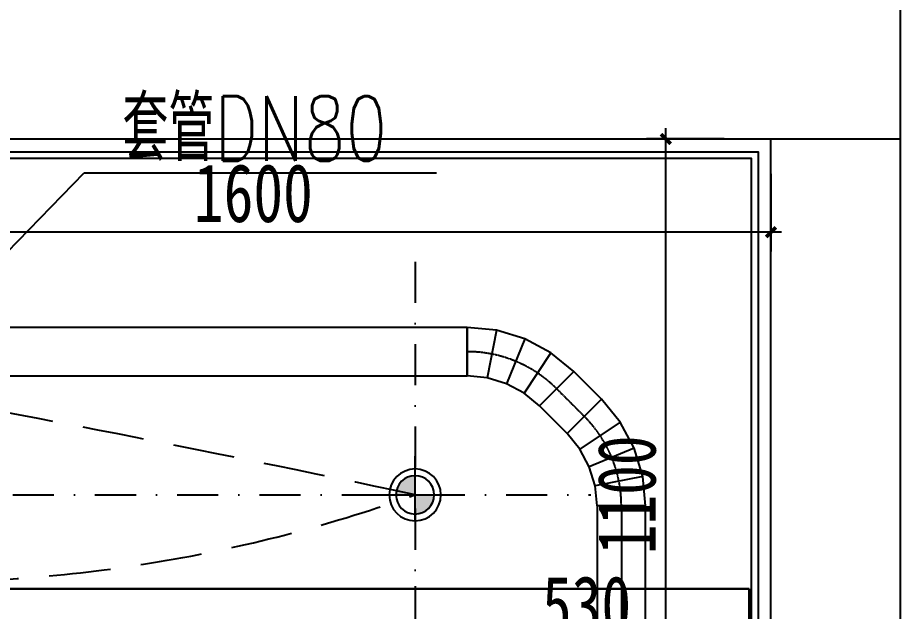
# Model space of a CAD drawing. Header units: millimetres. Extents: x -297 to 39764, y -29258 to 20315.
# Drawn here: x 18598 to 19962, y -22272 to -21355 of the extents above; entities that cross this region are included whole.
import ezdxf

# ---------------------------------------------------------------- set-up
doc = ezdxf.new("R2010")
doc.units = ezdxf.units.MM
for name, pattern in [('CENTER2', [1.125, 0.75, -0.125, 0.125, -0.125]), ('DASHDOT2', [12.7, 6.35, -3.175, 0, -3.175]), ('HIDDEN', [9.525, 6.35, -3.175])]:
    doc.linetypes.add(name, pattern=pattern)
doc.layers.get('Defpoints').update_dxf_attribs({"color": 250})
for name, color, linetype in [('.P-墙体尺寸标注', 252, 'Continuous'), ('.p-灯具连线', 6, 'Continuous'), ('.P-装饰轮廓', 180, 'Continuous'), ('.PC-天花灯具', 203, 'Continuous'), ('.PC-天花造型', 163, 'Continuous'), ('.PC-灯具尺寸标注', 252, 'Continuous'), ('.PC-综合天花虚线层', 14, 'DASHDOT2'), ('.ZT-空调.检修口', 52, 'Continuous'), ('0-设备', 1, 'Continuous'), ('A-Wall', 2, 'Continuous'), ('DUCT-新风中心线', 5, 'CENTER2'), ('DUCT-新风管', 3, 'Continuous'), ('DUCT-新风管端线', 2, 'Continuous')]:
    doc.layers.add(name, color=color, linetype=linetype)
doc.layers.add('ACS_DLJ_QYG', color=1, linetype='Continuous', lineweight=30)
doc.styles.add('GOA_01_thin_0.75', font='romans.shx', dxfattribs={"width": 0.75, "bigfont": 'hzdx.shx'})
doc.styles.add('文字样式', font='', dxfattribs={"width": 0.75})
doc.styles.get('文字样式').set_extended_font_data('SimSun')
doc.dimstyles.new('西安1-40（内部尺寸）', dxfattribs={"dimscale": 30, "dimtxt": 3, "dimasz": 0.5, "dimexe": 1, "dimexo": 1, "dimgap": 0.5, "dimtad": 1, "dimdec": 0, "dimrnd": 5, "dimtxsty": '文字样式', "dimblk": 'ARCHTICK', "dimcen": 1, "dimdle": 0.55, "dimclrd": 252, "dimclre": 252, "dimclrt": 30, "dimadec": 0, "dimazin": 0, "dimtfac": 1, "dimtdec": 0, "dimtix": 1, "dimtmove": 2, "dimatfit": 3, "dimfxl": 5, "dimfxlon": 1, "dimarcsym": 0})

# ---------------------------------------------------------------- blocks, each defined once
blk = doc.blocks.new('防眩光射灯')
h = blk.add_hatch(color=256)
h.dxf.hatch_style = 1
h.paths.add_polyline_path([(29.6, 0, 0.414214), (0, 29.6), (0, 0)])
h.paths.add_polyline_path([(0, 0), (-29.6, 0, 0.414214), (0, -29.6)])
for p, q in [((0, 40), (0, -60)), ((-60, 0), (60, 0))]:
    blk.add_line(p, q)
blk.add_lwpolyline([(0, 112, 0, 50, 0), (0, 87.2, 0, 0, 0), (0, 40, 0, 0, 0)], format="xyseb")
blk.add_circle((0, 0), 40)
at = {"color": 250}
blk.add_circle((0, 0), 29.6, dxfattribs=at)
blk = doc.blocks.new('retrrrrrrrr')
at = {"layer": '0-设备', "color": 250}
for p, q in [((-80825.96866, 13112.57857, 3000), (-80566.68921, 13378.78637, 3000)), ((-80566.68921, 13378.78637, 3000), (-80022.16451, 13378.78637, 3000))]:
    blk.add_line(p, q, dxfattribs=at)
at = {"layer": 'ACS_DLJ_QYG', "color": 250}
for p, q in [((-83056.56299, 12736.13771), (-79539.27202, 12736.13771)), ((-79539.27202, 12736.13771), (-79539.27202, 11782.03994))]:
    blk.add_line(p, q, dxfattribs=at)
at = {"layer": 'DUCT-新风中心线', "color": 250}
for p, q in [((-79974.85105, 13102.40174), (-79974.95105, 13102.40174)), ((-79836.56271, 13045.07941), (-79836.63342, 13045.15012)), ((-79836.56271, 13045.07941), (-79793.95123, 13002.46793)), ((-79793.88052, 13002.39722), (-79793.95123, 13002.46793)), ((-79736.6289, 12864.07958), (-79736.6289, 12864.17958)), ((-79736.6289, 12864.07958), (-79736.6289, 11642.70853))]:
    blk.add_line(p, q, dxfattribs=at)
for centre, start, end in [((-79974.85105, 12906.93248), 45, 90), ((-79932.09815, 12864.17958), 360, 45)]:
    blk.add_arc(centre, 195.46926, start, end, dxfattribs=at)
at = {"layer": 'DUCT-新风管', "color": 250}
for p, q in [((-79974.95105, 13139.90174), (-83461.28, 13139.90174)), ((-79974.85105, 13139.90174), (-79974.95105, 13139.90174)), ((-79929.40101, 13135.4253), (-79974.85105, 13139.90174)), ((-79885.69758, 13122.16801), (-79929.40101, 13135.4253)), ((-79845.42027, 13100.63934), (-79885.69758, 13122.16801)), ((-79810.11691, 13071.66663), (-79845.42027, 13100.63934)), ((-79810.0462, 13071.59591), (-79810.11691, 13071.66663)), ((-79767.43472, 13028.98443), (-79810.0462, 13071.59591)), ((-83461.28, 13064.90174), (-79974.95105, 13064.90174)), ((-79974.85105, 13064.90174), (-79974.95105, 13064.90174)), ((-79944.03278, 13061.86641), (-79974.85105, 13064.90174)), ((-79914.39884, 13052.87705), (-79944.03278, 13061.86641)), ((-79887.08804, 13038.27912), (-79914.39884, 13052.87705)), ((-79863.14992, 13018.63362), (-79887.08804, 13038.27912)), ((-79863.07921, 13018.56291), (-79863.14992, 13018.63362)), ((-79863.07921, 13018.56291), (-79820.46773, 12975.95143)), ((-79767.36401, 13028.91372), (-79767.43472, 13028.98443)), ((-79738.3913, 12993.61037), (-79767.36401, 13028.91372)), ((-79716.86262, 12953.33306), (-79738.3913, 12993.61037)), ((-79820.39702, 12975.88072), (-79820.46773, 12975.95143)), ((-79800.75152, 12951.9426), (-79820.39702, 12975.88072)), ((-79786.15359, 12924.6318), (-79800.75152, 12951.9426)), ((-79703.60533, 12909.62963), (-79716.86262, 12953.33306)), ((-79777.16423, 12894.99786), (-79786.15359, 12924.6318)), ((-79699.1289, 12864.17958), (-79703.60533, 12909.62963)), ((-79774.1289, 12864.17958), (-79777.16423, 12894.99786)), ((-79774.1289, 12864.07958), (-79774.1289, 12864.17958)), ((-79774.1289, 12864.07958), (-79774.1289, 11642.70853)), ((-79699.1289, 12864.07958), (-79699.1289, 12864.17958)), ((-79699.1289, 11642.70853), (-79699.1289, 12864.07958))]:
    blk.add_line(p, q, dxfattribs=at)
at = {"layer": 'DUCT-新风管端线', "color": 250}
for p, q in [((-79974.95105, 13139.90174), (-79974.95105, 13064.90174)), ((-79974.95105, 13064.90174), (-79974.95105, 13139.90174)), ((-79929.40101, 13135.4253), (-79944.03278, 13061.86641)), ((-79885.69758, 13122.16801), (-79914.39884, 13052.87705)), ((-79845.42027, 13100.63934), (-79887.08804, 13038.27912)), ((-79810.0462, 13071.59591), (-79863.07921, 13018.56291)), ((-79810.0462, 13071.59591), (-79863.07921, 13018.56291)), ((-79820.46773, 12975.95143), (-79767.43472, 13028.98443)), ((-79767.43472, 13028.98443), (-79820.46773, 12975.95143)), ((-79738.3913, 12993.61037), (-79800.75152, 12951.9426)), ((-79716.86262, 12953.33306), (-79786.15359, 12924.6318)), ((-79703.60533, 12909.62963), (-79777.16423, 12894.99786)), ((-79699.1289, 12864.07958), (-79774.1289, 12864.07958)), ((-79699.1289, 12864.07958), (-79774.1289, 12864.07958))]:
    blk.add_line(p, q, dxfattribs=at)
at = {"layer": '0-设备', "color": 250, "insert": (-80507.93389, 13497.13502, 3000), "char_height": 100, "width": 597.1388019, "attachment_point": 1, "style": 'GOA_01_thin_0.75'}
blk.add_mtext('套管DN80', dxfattribs=at)
blk = doc.blocks.new('_ArchTick')
at = {"color": 0, "linetype": 'ByBlock', "const_width": 0.4}
blk.add_lwpolyline([(-0.5, -0.5), (0.5, 0.5)], dxfattribs=at)
blk = doc.blocks.new('*D684')
at = {"layer": '.P-墙体尺寸标注', "color": 252, "linetype": 'ByBlock', "lineweight": -2, "transparency": 16777216}
for p, q in [((19599.4, -22658.6), (19599.4, -21525.6)), ((19689.4, -21542.1), (19569.4, -21542.1)), ((19689.4, -22642.1), (19569.4, -22642.1))]:
    blk.add_line(p, q, dxfattribs=at)
at = {"layer": 'Defpoints', "color": 0, "linetype": 'ByBlock', "transparency": 16777216}
for p in [(19599.4, -21542.1), (19761.9, -21542.1), (19761.9, -22642.1)]:
    blk.add_point(p, dxfattribs=at)
at = {"layer": '.P-墙体尺寸标注', "color": 252, "linetype": 'ByBlock', "lineweight": -2, "transparency": 16777216, "xscale": 15, "yscale": 15, "zscale": 15}
for p, rotation in [((19599.4, -21542.1), 90), ((19599.4, -22642.1), 270)]:
    blk.add_blockref('_ArchTick', p, dxfattribs=dict(at, rotation=rotation))
at = {"layer": '.P-墙体尺寸标注', "color": 30, "linetype": 'ByBlock', "transparency": 16777216, "insert": (19539.4, -22092.1), "char_height": 90, "attachment_point": 5, "rotation": 90, "style": '文字样式'}
blk.add_mtext('1100', dxfattribs=at)
blk = doc.blocks.new('*D685')
at = {"layer": '.P-墙体尺寸标注', "color": 252, "linetype": 'ByBlock', "lineweight": -2, "transparency": 16777216}
for p, q in [((18161.9, -21596.2), (18161.9, -21716.2)), ((19761.9, -21596.2), (19761.9, -21716.2)), ((19778.4, -21686.2), (18145.4, -21686.2))]:
    blk.add_line(p, q, dxfattribs=at)
at = {"layer": 'Defpoints', "color": 0, "linetype": 'ByBlock', "transparency": 16777216}
for p in [(18161.9, -21542.1), (19761.9, -21542.1), (18161.9, -21686.2)]:
    blk.add_point(p, dxfattribs=at)
at = {"layer": '.P-墙体尺寸标注', "color": 252, "linetype": 'ByBlock', "lineweight": -2, "transparency": 16777216, "xscale": 15, "yscale": 15, "zscale": 15, "rotation": 180}
blk.add_blockref('_ArchTick', (18161.9, -21686.2), dxfattribs=at)
at = {"layer": '.P-墙体尺寸标注', "color": 252, "linetype": 'ByBlock', "lineweight": -2, "transparency": 16777216, "xscale": 15, "yscale": 15, "zscale": 15}
blk.add_blockref('_ArchTick', (19761.9, -21686.2), dxfattribs=at)
at = {"layer": '.P-墙体尺寸标注', "color": 30, "linetype": 'ByBlock', "transparency": 16777216, "insert": (18961.9, -21626.2), "char_height": 90, "attachment_point": 5, "style": '文字样式'}
blk.add_mtext('1600', dxfattribs=at)
blk = doc.blocks.new('*D910')
at = {"layer": '.PC-灯具尺寸标注', "color": 252, "linetype": 'ByBlock', "lineweight": -2, "transparency": 16777216}
for p, q in [((17661.9, -22233), (17661.9, -22353)), ((19211.9, -22233), (19211.9, -22353)), ((17645.4, -22323), (19228.4, -22323))]:
    blk.add_line(p, q, dxfattribs=at)
at = {"layer": 'Defpoints', "color": 0, "linetype": 'ByBlock', "transparency": 16777216}
for p in [(17661.9, -22092.1), (19211.9, -22092.1), (19211.9, -22323)]:
    blk.add_point(p, dxfattribs=at)
at = {"layer": '.PC-灯具尺寸标注', "color": 252, "linetype": 'ByBlock', "lineweight": -2, "transparency": 16777216, "xscale": 15, "yscale": 15, "zscale": 15, "rotation": 180}
blk.add_blockref('_ArchTick', (17661.9, -22323), dxfattribs=at)
at = {"layer": '.PC-灯具尺寸标注', "color": 252, "linetype": 'ByBlock', "lineweight": -2, "transparency": 16777216, "xscale": 15, "yscale": 15, "zscale": 15}
blk.add_blockref('_ArchTick', (19211.9, -22323), dxfattribs=at)
at = {"layer": '.PC-灯具尺寸标注', "color": 30, "linetype": 'ByBlock', "transparency": 16777216, "insert": (18436.9, -22263), "char_height": 90, "attachment_point": 5, "style": '文字样式'}
blk.add_mtext('1550', dxfattribs=at)
blk = doc.blocks.new('*D1057')
at = {"layer": '.PC-灯具尺寸标注', "color": 252, "linetype": 'ByBlock', "lineweight": -2, "transparency": 16777216}
for p, q in [((19211.9, -22233), (19211.9, -22353)), ((19741.9, -22233), (19741.9, -22353)), ((19195.4, -22323), (19758.4, -22323))]:
    blk.add_line(p, q, dxfattribs=at)
at = {"layer": 'Defpoints', "color": 0, "linetype": 'ByBlock', "transparency": 16777216}
for p in [(19211.9, -22092.1), (19741.9, -22092.1), (19741.9, -22323)]:
    blk.add_point(p, dxfattribs=at)
at = {"layer": '.PC-灯具尺寸标注', "color": 252, "linetype": 'ByBlock', "lineweight": -2, "transparency": 16777216, "xscale": 15, "yscale": 15, "zscale": 15, "rotation": 180}
blk.add_blockref('_ArchTick', (19211.9, -22323), dxfattribs=at)
at = {"layer": '.PC-灯具尺寸标注', "color": 252, "linetype": 'ByBlock', "lineweight": -2, "transparency": 16777216, "xscale": 15, "yscale": 15, "zscale": 15}
blk.add_blockref('_ArchTick', (19741.9, -22323), dxfattribs=at)
at = {"layer": '.PC-灯具尺寸标注', "color": 30, "linetype": 'ByBlock', "transparency": 16777216, "insert": (19476.9, -22263), "char_height": 90, "attachment_point": 5, "style": '文字样式'}
blk.add_mtext('530', dxfattribs=at)

msp = doc.modelspace()

# ---------------------------------------------------------------- linework, layer by layer
at = {"layer": '.p-灯具连线', "color": 6, "linetype": 'HIDDEN', "ltscale": 15, "elevation": 0}
for points in [[(19211.9, -22092.1, 0.071517), (11259.4, -21554.7)], [(19211.9, -22092.1, -0.173887), (17661.9, -22092.1, -0.205489), (17076.3, -22249.2)]]:
    msp.add_lwpolyline(points, format="xyb", dxfattribs=at)
at = {"layer": '.P-装饰轮廓'}
msp.add_lwpolyline([(18161.9, -21562.1), (19741.9, -21562.1), (19741.9, -22622.1), (19661.9, -22622.1)], dxfattribs=at)
at = {"layer": '.PC-天花造型'}
msp.add_lwpolyline([(16631.9, -26172.1), (16631.9, -22612.1), (16791.9, -22612.1), (16791.9, -22962.1), (18531.9, -22962.1), (18531.9, -22612.1), (19731.9, -22612.1), (19731.9, -21572.1), (15631.9, -21572.1), (15631.9, -18672.1), (11931.9, -18672.1), (11931.9, -18512.1), (12581.9, -18512.1), (12581.9, -17572.1), (10891.9, -17572.1), (10891.9, -26172.1)], dxfattribs=at)
at = {"layer": '.PC-综合天花虚线层', "linetype": 'DASHDOT2', "ltscale": 10}
for p, q in [((19211.9, -21732), (19211.9, -22937.9)), ((10964, -22092.1), (19483.6, -22092.1))]:
    msp.add_line(p, q, dxfattribs=at)
at = {"layer": 'A-Wall', "color": 7}
for p, q in [((19961.9, -27042.1), (19961.9, -20092.1)), ((18161.9, -21542.1), (19961.9, -21542.1)), ((18161.9, -21542.1), (19961.9, -21542.1)), ((19761.9, -22642.1), (19761.9, -21542.1))]:
    msp.add_line(p, q, dxfattribs=at)

# ---------------------------------------------------------------- block references
at = {"layer": '.PC-天花灯具', "xscale": -1, "rotation": 179.9999999677535}
msp.add_blockref('防眩光射灯', (19211.9, -22092.1, 0), dxfattribs=at)
at = {"layer": '.ZT-空调.检修口', "color": 0}
msp.add_blockref('retrrrrrrrr', (99267.3, -34973.2), dxfattribs=at)

# ---------------------------------------------------------------- dimensions: what is measured, and where the dimension line sits
at = {"layer": '.P-墙体尺寸标注', "color": 1, "linetype": 'ByBlock'}
dim = msp.add_linear_dim(base=(19599.4, -21542.1), p1=(19761.9, -22642.1), p2=(19761.9, -21542.1), angle=90, dimstyle='西安1-40（内部尺寸）', override={"dimfxl": 3}, dxfattribs=at)
dim.commit()
dim.dimension.update_dxf_attribs({"geometry": '*D684', "text_midpoint": (19539.4, -22092.1)})
dim = msp.add_linear_dim(base=(18161.9, -21686.2), p1=(19761.9, -21542.1), p2=(18161.9, -21542.1), dimstyle='西安1-40（内部尺寸）', override={"dimfxl": 3}, dxfattribs=at)
dim.commit()
dim.dimension.update_dxf_attribs({"geometry": '*D685', "text_midpoint": (18961.9, -21626.2)})
at = {"layer": '.PC-灯具尺寸标注', "color": 1, "linetype": 'ByBlock'}
for base, p1, p2, picture, middle in [((19211.9, -22323), (17661.9, -22092.1), (19211.9, -22092.1), '*D910', (18436.9, -22263)), ((19741.9, -22323), (19211.9, -22092.1), (19741.9, -22092.1), '*D1057', (19476.9, -22263))]:
    dim = msp.add_linear_dim(base=base, p1=p1, p2=p2, dimstyle='西安1-40（内部尺寸）', override={"dimfxl": 3}, dxfattribs=at)
    dim.commit()
    dim.dimension.update_dxf_attribs({"geometry": picture, "text_midpoint": middle})

doc.saveas('drawing.dxf')
